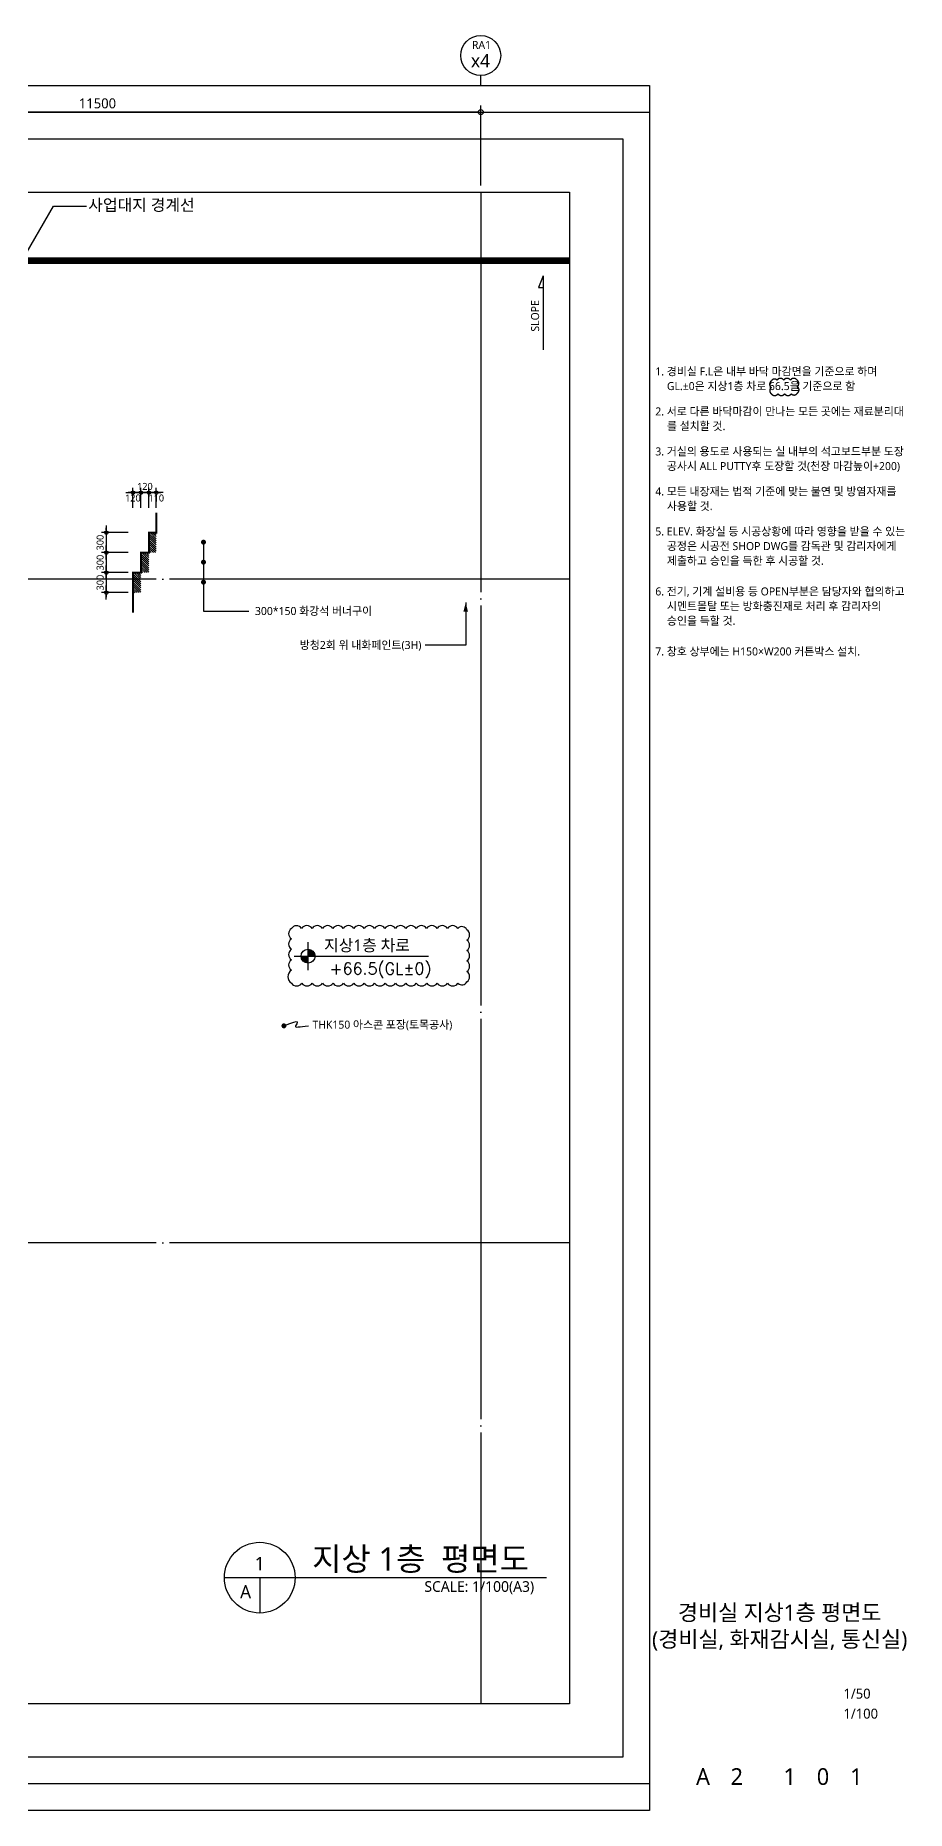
# Model space of a CAD drawing. Header units: millimetres. Extents: x 184384 to 428726, y 73696 to 101396.
# Drawn here: x 210457 to 223525, y 73696 to 100318 of the extents above; entities that cross this region are included whole.
import ezdxf
from ezdxf.enums import TextEntityAlignment as Align

# ---------------------------------------------------------------- set-up
doc = ezdxf.new("R2010")
doc.units = ezdxf.units.MM
doc.header["$LTSCALE"] = 100
doc.header["$MEASUREMENT"] = 0
doc.header["$PDSIZE"] = -10
for name, pattern in [('ACAD_ISO03W100', [30, 12, -18]), ('CEN', [62, 60, -1, 0, -1]), ('PHANTOM2', [1.25, 0.625, -0.125, 0.125, -0.125, 0.125, -0.125])]:
    doc.linetypes.add(name, pattern=pattern)
doc.layers.get('0').update_dxf_attribs({"linetype": 'CONTINUOUS'})
doc.layers.get('DEFPOINTS').update_dxf_attribs({"color": 171, "linetype": 'CONTINUOUS'})
for name, color, linetype in [('CEN(ST)', 1, 'CEN'), ('CHECK', 30, 'CONTINUOUS'), ('LED', 7, 'CONTINUOUS'), ('NDIM', 7, 'CONTINUOUS'), ('SYM', 7, 'CONTINUOUS'), ('SYM(AXIS)', 7, 'CONTINUOUS'), ('SYM(단차_HATCH)', 252, 'CONTINUOUS'), ('SYM(단차_LINE)', 2, 'CONTINUOUS'), ('SYMBOL', 7, 'CONTINUOUS'), ('TEXT', 3, 'CONTINUOUS'), ('TEXT(AXIS)', 2, 'CONTINUOUS'), ('TEXT(MIN)', 7, 'CONTINUOUS'), ('TEXT(실명)', 3, 'CONTINUOUS'), ('TEXT-TITLE', 6, 'CONTINUOUS'), ('TEXT-기입', 6, 'CONTINUOUS'), ('대지', 1, 'PHANTOM2')]:
    doc.layers.add(name, color=color, linetype=linetype)
doc.layers.add('VE변경사항적용-20220616', color=10, linetype='CONTINUOUS', plot=False)
doc.styles.add('CGS', font='cgse', dxfattribs={"bigfont": 'cgs'})
doc.styles.add('SIM', font='simplex.shx')
doc.styles.add('나눔바른고딕', font='NanumBarunGothic.ttf')
doc.dimstyles.new('NDIM 1200', dxfattribs={"dimscale": 500, "dimtxt": 3, "dimasz": 1, "dimexe": 2, "dimexo": 2, "dimgap": 1, "dimtad": 1, "dimdec": 0, "dimdsep": 46, "dimtxsty": 'CGS', "dimblk": 'DOT0', "dimcen": 1, "dimdle": 8, "dimclrd": 2, "dimclre": 2, "dimclrt": 2, "dimadec": 0, "dimazin": 0, "dimtfac": 1, "dimtdec": 0, "dimtix": 1, "dimtmove": 2, "dimatfit": 3, "dimldrblk": 'DOT0', "dimfxl": 1, "dimtolj": 1, "dimtzin": 0, "dimlwd": -1, "dimlwe": -1, "dimarcsym": 0})

# ---------------------------------------------------------------- blocks, each defined once
blk = doc.blocks.new('level')
at = {"layer": 'SYMBOL'}
for p, q in [((-4320, 0), (4320, 0)), ((0, 4320), (0, -4320))]:
    blk.add_line(p, q, dxfattribs=at)
blk.add_circle((0, 0), 2160, dxfattribs=at)
for points in [[(-2160, 0), (0, 2160), (-2127, 381), (-376, 2126)], [(-2127, 381), (-376, 2126), (-2030, 748), (-738, 2029)], [(-2030, 748), (-738, 2029), (-1859, 1104), (-1089, 1863)], [(-1859, 1104), (-1089, 1863), (-1659, 1388), (-1386, 1658)], [(0, -2160), (2160, 0), (381, -2127), (2126, -376)], [(381, -2127), (2126, -376), (748, -2030), (2029, -738)], [(748, -2030), (2029, -738), (1104, -1859), (1863, -1089)], [(1104, -1859), (1863, -1089), (1388, -1659), (1658, -1386)]]:
    blk.add_solid(points, dxfattribs=at)
at = {"layer": 'SYMBOL', "linetype": 'Continuous'}
for points in [[(0, 2160), (-2160, 0), (0, 0)], [(2160, 0), (0, 0), (0, -2160)]]:
    blk.add_solid(points, dxfattribs=at)
blk = doc.blocks.new('DOT0')
blk.add_line((-3, 0), (3, 0))
at = {"color": 6}
blk.add_circle((0, 0), 0.75, dxfattribs=at)
blk = doc.blocks.new('*D20')
at = {"layer": 'DEFPOINTS', "color": 0, "ltscale": 0.4, "transparency": 16777216}
for p in [(205637, 99168), (205637, 97968), (217137, 97968)]:
    blk.add_point(p, dxfattribs=at)
at = {"layer": 'NDIM', "ltscale": 0.4, "transparency": 16777216}
for p, q in [((205637, 98068), (205637, 99268)), ((217087, 99168), (205687, 99168)), ((217137, 98068), (217137, 99268))]:
    blk.add_line(p, q, dxfattribs=at)
at = {"layer": 'NDIM', "ltscale": 0.4, "transparency": 16777216, "xscale": 50, "yscale": 50, "zscale": 50, "rotation": 180}
blk.add_blockref('DOT0', (205637, 99168), dxfattribs=at)
at = {"layer": 'NDIM', "ltscale": 0.4, "transparency": 16777216, "xscale": 50, "yscale": 50, "zscale": 50}
blk.add_blockref('DOT0', (217137, 99168), dxfattribs=at)
at = {"layer": 'NDIM', "ltscale": 0.4, "transparency": 16777216, "insert": (211387, 99299), "char_height": 150, "attachment_point": 5, "style": '나눔바른고딕'}
blk.add_mtext('\\A1;11500', dxfattribs=at)
blk = doc.blocks.new('*D32')
at = {"layer": 'DEFPOINTS', "color": 0, "ltscale": 0.4, "transparency": 16777216}
for p in [(212159, 93462), (212159, 93162), (212269, 93162)]:
    blk.add_point(p, dxfattribs=at)
at = {"layer": 'NDIM', "ltscale": 0.4, "transparency": 16777216}
for p, q in [((212124, 93462), (212089, 93462)), ((212159, 93232), (212159, 93532)), ((212269, 93462), (212159, 93462)), ((212269, 93232), (212269, 93532)), ((212304, 93462), (212339, 93462))]:
    blk.add_line(p, q, dxfattribs=at)
at = {"layer": 'NDIM', "ltscale": 0.4, "transparency": 16777216, "xscale": 35, "yscale": 35, "zscale": 35}
blk.add_blockref('DOT0', (212159, 93462), dxfattribs=at)
at = {"layer": 'NDIM', "ltscale": 0.4, "transparency": 16777216, "xscale": 35, "yscale": 35, "zscale": 35, "rotation": 180}
blk.add_blockref('DOT0', (212269, 93462), dxfattribs=at)
at = {"layer": 'NDIM', "ltscale": 0.4, "transparency": 16777216, "insert": (212269, 93380), "char_height": 105, "attachment_point": 5, "style": '나눔바른고딕'}
blk.add_mtext('\\A1;110', dxfattribs=at)
blk = doc.blocks.new('*D33')
at = {"layer": 'DEFPOINTS', "color": 0, "ltscale": 0.4, "transparency": 16777216}
for p in [(212039, 93462), (212039, 93162), (212159, 93162)]:
    blk.add_point(p, dxfattribs=at)
at = {"layer": 'NDIM', "ltscale": 0.4, "transparency": 16777216}
for p, q in [((212004, 93462), (211969, 93462)), ((212039, 93232), (212039, 93532)), ((212159, 93462), (212039, 93462)), ((212159, 93232), (212159, 93532)), ((212194, 93462), (212229, 93462))]:
    blk.add_line(p, q, dxfattribs=at)
at = {"layer": 'NDIM', "ltscale": 0.4, "transparency": 16777216, "xscale": 35, "yscale": 35, "zscale": 35}
blk.add_blockref('DOT0', (212039, 93462), dxfattribs=at)
at = {"layer": 'NDIM', "ltscale": 0.4, "transparency": 16777216, "xscale": 35, "yscale": 35, "zscale": 35, "rotation": 180}
blk.add_blockref('DOT0', (212159, 93462), dxfattribs=at)
at = {"layer": 'NDIM', "ltscale": 0.4, "transparency": 16777216, "insert": (212099, 93554), "char_height": 105, "attachment_point": 5, "style": '나눔바른고딕'}
blk.add_mtext('\\A1;120', dxfattribs=at)
blk = doc.blocks.new('A$C2EB71741')
at = {"layer": 'SYM'}
for p, q in [((0, 3920), (3920, 0)), ((0, 3920), (858, 3532)), ((858, 3532), (623, 3297))]:
    blk.add_line(p, q, dxfattribs=at)
blk = doc.blocks.new('A$C2F20087E')
at = {"layer": 'SYM(AXIS)'}
blk.add_line((600, 0), (600, 300), dxfattribs=at)
blk.add_circle((600, 900), 600, dxfattribs=at)
blk = doc.blocks.new('*D274')
at = {"layer": 'DEFPOINTS', "color": 0, "ltscale": 0.4, "transparency": 16777216}
for p in [(211919, 93462), (211919, 93162), (212039, 93162)]:
    blk.add_point(p, dxfattribs=at)
at = {"layer": 'NDIM', "ltscale": 0.4, "transparency": 16777216}
for p, q in [((211884, 93462), (211849, 93462)), ((211919, 93232), (211919, 93532)), ((212039, 93462), (211919, 93462)), ((212039, 93232), (212039, 93532)), ((212074, 93462), (212109, 93462))]:
    blk.add_line(p, q, dxfattribs=at)
at = {"layer": 'NDIM', "ltscale": 0.4, "transparency": 16777216, "xscale": 35, "yscale": 35, "zscale": 35}
blk.add_blockref('DOT0', (211919, 93462), dxfattribs=at)
at = {"layer": 'NDIM', "ltscale": 0.4, "transparency": 16777216, "xscale": 35, "yscale": 35, "zscale": 35, "rotation": 180}
blk.add_blockref('DOT0', (212039, 93462), dxfattribs=at)
at = {"layer": 'NDIM', "ltscale": 0.4, "transparency": 16777216, "insert": (211919, 93380), "char_height": 105, "attachment_point": 5, "style": '나눔바른고딕'}
blk.add_mtext('\\A1;120', dxfattribs=at)
blk = doc.blocks.new('*D275')
at = {"layer": 'DEFPOINTS', "color": 0, "ltscale": 0.4, "transparency": 16777216}
for p in [(211919, 92262), (211519, 91962), (211919, 91962)]:
    blk.add_point(p, dxfattribs=at)
at = {"layer": 'NDIM', "ltscale": 0.4, "transparency": 16777216}
for p, q in [((211849, 92262), (211449, 92262)), ((211519, 92297), (211519, 92332)), ((211519, 92262), (211519, 91962)), ((211849, 91962), (211449, 91962)), ((211519, 91927), (211519, 91892))]:
    blk.add_line(p, q, dxfattribs=at)
at = {"layer": 'NDIM', "ltscale": 0.4, "transparency": 16777216, "xscale": 35, "yscale": 35, "zscale": 35}
for p, rotation in [((211519, 92262), 270), ((211519, 91962), 90)]:
    blk.add_blockref('DOT0', p, dxfattribs=dict(at, rotation=rotation))
at = {"layer": 'NDIM', "ltscale": 0.4, "transparency": 16777216, "insert": (211427, 92112), "char_height": 105, "attachment_point": 5, "rotation": 90, "style": '나눔바른고딕'}
blk.add_mtext('\\A1;300', dxfattribs=at)
blk = doc.blocks.new('*D276')
at = {"layer": 'DEFPOINTS', "color": 0, "ltscale": 0.4, "transparency": 16777216}
for p in [(211919, 92562), (211519, 92262), (211919, 92262)]:
    blk.add_point(p, dxfattribs=at)
at = {"layer": 'NDIM', "ltscale": 0.4, "transparency": 16777216}
for p, q in [((211849, 92562), (211449, 92562)), ((211519, 92597), (211519, 92632)), ((211519, 92562), (211519, 92262)), ((211849, 92262), (211449, 92262)), ((211519, 92227), (211519, 92192))]:
    blk.add_line(p, q, dxfattribs=at)
at = {"layer": 'NDIM', "ltscale": 0.4, "transparency": 16777216, "xscale": 35, "yscale": 35, "zscale": 35}
for p, rotation in [((211519, 92562), 270), ((211519, 92262), 90)]:
    blk.add_blockref('DOT0', p, dxfattribs=dict(at, rotation=rotation))
at = {"layer": 'NDIM', "ltscale": 0.4, "transparency": 16777216, "insert": (211427, 92412), "char_height": 105, "attachment_point": 5, "rotation": 90, "style": '나눔바른고딕'}
blk.add_mtext('\\A1;300', dxfattribs=at)
blk = doc.blocks.new('*D277')
at = {"layer": 'DEFPOINTS', "color": 0, "ltscale": 0.4, "transparency": 16777216}
for p in [(211919, 92862), (211519, 92562), (211919, 92562)]:
    blk.add_point(p, dxfattribs=at)
at = {"layer": 'NDIM', "ltscale": 0.4, "transparency": 16777216}
for p, q in [((211519, 92897), (211519, 92932)), ((211849, 92862), (211449, 92862)), ((211519, 92862), (211519, 92562)), ((211849, 92562), (211449, 92562)), ((211519, 92527), (211519, 92492))]:
    blk.add_line(p, q, dxfattribs=at)
at = {"layer": 'NDIM', "ltscale": 0.4, "transparency": 16777216, "xscale": 35, "yscale": 35, "zscale": 35}
for p, rotation in [((211519, 92862), 270), ((211519, 92562), 90)]:
    blk.add_blockref('DOT0', p, dxfattribs=dict(at, rotation=rotation))
at = {"layer": 'NDIM', "ltscale": 0.4, "transparency": 16777216, "insert": (211427, 92712), "char_height": 105, "attachment_point": 5, "rotation": 90, "style": '나눔바른고딕'}
blk.add_mtext('\\A1;300', dxfattribs=at)

msp = doc.modelspace()

# ---------------------------------------------------------------- hatches: boundary and pattern name
at = {"layer": 'SYM(단차_HATCH)'}
h = msp.add_hatch(dxfattribs=at)
h.set_pattern_fill('ANSI31', color=251, scale=7, angle=270, style=0)
h.set_pattern_definition([(315, (209454.541, -2789142.508), (15.71544821, 15.71544821), [])])
h.paths.add_polyline_path([(212269.1, 92562), (212269.1, 92862), (212159.1, 92862), (212159.1, 92562)])
h = msp.add_hatch(dxfattribs=at)
h.set_pattern_fill('ANSI31', color=251, scale=7, angle=270, style=0)
h.set_pattern_definition([(315, (209329.541, -2789442.508), (15.71544821, 15.71544821), [])])
h.paths.add_polyline_path([(212159.1, 92262), (212159.1, 92562), (212039.1, 92562), (212039.1, 92262)])
h = msp.add_hatch(dxfattribs=at)
h.set_pattern_fill('ANSI31', color=251, scale=7, angle=270, style=0)
h.set_pattern_definition([(315, (209179.541, -2789742.508), (15.71544821, 15.71544821), [])])
h.paths.add_polyline_path([(212039.1, 91962), (212039.1, 92262), (211919.1, 92262), (211919.1, 91962)])

# ---------------------------------------------------------------- linework, layer by layer
at = {"layer": 'CEN(ST)'}
for points in [[(217136.9, 97967.5), (217136.9, 75295.8)], [(218468.1, 92162), (187133.9, 92162)], [(218468.1, 82212), (187133.9, 82212)]]:
    msp.add_lwpolyline(points, dxfattribs=at)
at = {"layer": 'CHECK'}
msp.add_lwpolyline([(214295.8, 86103, 0.5205671), (214452, 86103, 0.5205671), (214608.3, 86103, 0.5205671), (214764.5, 86103, 0.5205671), (214920.8, 86103, 0.5205671), (215077, 86103, 0.5205671), (215233.3, 86103, 0.5205671), (215389.5, 86103, 0.5205671), (215545.8, 86103, 0.5205671), (215702, 86103, 0.5205671), (215858.3, 86103, 0.5205671), (216014.5, 86103, 0.5205671), (216170.8, 86103, 0.5205671), (216327, 86103, 0.5205671), (216483.3, 86103, 0.5205671), (216639.5, 86103, 0.5205671), (216795.8, 86103, 0.5205671), (216930.1, 86124.9, 0.5205671), (216930.1, 86281.2, 0.5205671), (216930.1, 86437.4, 0.5205671), (216930.1, 86593.7, 0.5205671), (216930.1, 86749.9, 0.5205671), (216930.1, 86906.2, 0.5205671), (216793.9, 86926.2, 0.5205671), (216637.7, 86926.2, 0.5205671), (216481.4, 86926.2, 0.5205671), (216325.2, 86926.2, 0.5205671), (216168.9, 86926.2, 0.5205671), (216012.7, 86926.2, 0.5205671), (215856.4, 86926.2, 0.5205671), (215700.2, 86926.2, 0.5205671), (215543.9, 86926.2, 0.5205671), (215387.7, 86926.2, 0.5205671), (215231.4, 86926.2, 0.5205671), (215075.2, 86926.2, 0.5205671), (214918.9, 86926.2, 0.5205671), (214762.7, 86926.2, 0.5205671), (214606.4, 86926.2, 0.5205671), (214450.2, 86926.2, 0.5205671), (214295.8, 86924.4, 0.5205671), (214295.8, 86768.1, 0.5205671), (214295.8, 86611.9, 0.5205671), (214295.8, 86455.6, 0.5205671), (214295.8, 86299.4, 0.5205671)], format="xyb", close=True, dxfattribs=at)
at = {"layer": 'DEFPOINTS'}
for points in [[(185533.9, 99567.5), (219668.1, 99567.5), (219668.1, 73695.8), (185533.9, 73695.8)], [(185933.9, 99167.5), (219668.1, 99167.5), (219668.1, 74095.8), (185933.9, 74095.8)], [(186333.9, 98767.5), (219268.1, 98767.5), (219268.1, 74495.8), (186333.9, 74495.8)], [(187133.9, 97967.5), (218468.1, 97967.5), (218468.1, 75295.8), (187133.9, 75295.8)]]:
    msp.add_lwpolyline(points, close=True, dxfattribs=at)
at = {"layer": 'LED', "ltscale": 1000}
for points in [[(210242.1, 96916.7), (210726.5, 97755.6), (211224.1, 97755.6)], [(212977.8, 92718.9), (212977.8, 91684.3), (213658, 91684.3)], [(216911.9, 91812), (216911.9, 91171.6), (216305.9, 91171.6)]]:
    msp.add_lwpolyline(points, dxfattribs=at)
at = {"layer": 'LED', "const_width": 37.5}
for points in [[(212977.8, 92700.2, 1), (212977.8, 92737.7, 1)], [(212977.8, 92400.2, 1), (212977.8, 92437.7, 1)], [(212977.8, 92100.2, 1), (212977.8, 92137.7, 1)], [(214185, 85483, -1), (214185, 85445.5, -1)]]:
    msp.add_lwpolyline(points, format="xyb", close=True, dxfattribs=at)
at = {"layer": 'LED'}
msp.add_lwpolyline([(214185, 85464.3), (214274.2, 85501.5), (214333.4, 85521.6), (214367.9, 85527.7), (214383, 85523.2), (214384.3, 85511.3), (214377.1, 85495.1), (214366.9, 85478), (214359, 85463.1), (214357.9, 85453), (214364.4, 85447.5), (214378.3, 85445.8), (214399.4, 85447), (214427.5, 85450.4), (214462.5, 85454.9), (214504.2, 85459.8), (214552.4, 85464.3)], dxfattribs=at)
msp.add_solid([(216911.9, 91812), (216945.2, 91678.6), (216878.5, 91678.6)], dxfattribs=at)
at = {"layer": 'SYM'}
for p, q in [((213291.5, 77188.2), (218123.9, 77188.2)), ((213821.8, 77188.2), (213821.8, 76657.9))]:
    msp.add_line(p, q, dxfattribs=at)
msp.add_circle((213821.8, 77188.2), 530.3, dxfattribs=at)
at = {"layer": 'SYM(단차_LINE)', "const_width": 30}
msp.add_lwpolyline([(212269.1, 93162), (212269.1, 92862), (212159.1, 92862), (212159.1, 92562), (212039.1, 92562), (212039.1, 92262), (211919.1, 92262), (211919.1, 91662)], dxfattribs=at)
at = {"layer": 'SYMBOL'}
msp.add_lwpolyline([(214756.2, 86509.8), (216355, 86509.8)], dxfattribs=at)
at = {"layer": 'VE변경사항적용-20220616', "linetype": 'ACAD_ISO03W100'}
msp.add_lwpolyline([(221496.1, 94944.4, 0.5205671), (221596.1, 94944.4, 0.5205671), (221696.1, 94944.4, 0.5205671), (221796.1, 94944.4, 0.5205671), (221886.7, 94953.7, 0.5205671), (221886.7, 95053.7, 0.5205671), (221882.3, 95149.3, 0.5205671), (221782.3, 95149.3, 0.5205671), (221682.3, 95149.3, 0.5205671), (221582.3, 95149.3, 0.5205671), (221496.1, 95135.4, 0.5205671), (221496.1, 95035.4, 0.5205671)], format="xyb", close=True, dxfattribs=at)
at = {"layer": '대지', "ltscale": 30, "const_width": 100}
msp.add_lwpolyline([(187133.9, 96942), (218468.1, 96942)], dxfattribs=at)

# ---------------------------------------------------------------- block references
at = {"xscale": 0.5000000000000027, "yscale": 0.5000000000000027, "zscale": 0.5000000000000027}
msp.add_blockref('A$C2F20087E', (216836.9, 99567.5), dxfattribs=at)
at = {"xscale": -0.2000000000000002, "yscale": 0.2000000000000001, "zscale": 0.2000000000000001, "rotation": 44.99999999989968}
msp.add_blockref('A$C2EB71741', (218626.9, 96159.6), dxfattribs=at)
at = {"layer": 'SYMBOL', "xscale": 0.0486111111167702, "yscale": 0.0486111111167702, "zscale": 0.0486111111167702, "rotation": 90}
msp.add_blockref('level', (214546.2, 86509.8), dxfattribs=at)

# ---------------------------------------------------------------- texts
at = {"layer": 'TEXT', "style": '나눔바른고딕'}
for s, p in [('1', (213821.8, 77400.3)), ('A', (213609.7, 76976.1))]:
    msp.add_text(s, height=200, dxfattribs=at).set_placement(p, align=Align.MIDDLE)
msp.add_text('지상 1층  평면도', height=350, dxfattribs=at).set_placement((217859.7, 77294.3), align=Align.RIGHT)
msp.add_text('SCALE: 1/100(A3)', height=160, dxfattribs=at).set_placement((217938.4, 77135.2), align=Align.TOP_RIGHT)
at = {"layer": 'TEXT(AXIS)', "style": '나눔바른고딕'}
msp.add_text('RA1', height=120, dxfattribs=at).set_placement((217148.7, 100176.4), align=Align.MIDDLE_CENTER)
msp.add_text('x4', height=200, dxfattribs=at).set_placement((217133.5, 99940.1), align=Align.MIDDLE)
at = {"layer": 'TEXT(MIN)', "style": '나눔바른고딕'}
msp.add_text('SLOPE', height=120, rotation=90, dxfattribs=at).set_placement((217952.8, 95876.5), align=Align.MIDDLE_LEFT)
for s, p in [('1. 경비실 F.L은 내부 바닥 마감면을 기준으로 하며', (219756.2, 95279.6)), ('GL.±0은 지상1층 차로 66.5을 기준으로 함', (219930.2, 95059.6)), ('2. 서로 다른 바닥마감이 만나는 모든 곳에는 재료분리대', (219756.2, 94679.6)), ('를 설치할 것.', (219930.2, 94459.6)), ('3. 거실의 용도로 사용되는 실 내부의 석고보드부분 도장', (219756.2, 94079.6)), ('공사시 ALL PUTTY후 도장할 것(천장 마감높이+200)', (219930.2, 93859.6)), ('4. 모든 내장재는 법적 기준에 맞는 불연 및 방염자재를', (219756.2, 93479.6)), ('사용할 것.', (219930.2, 93259.6)), ('5. ELEV. 화장실 등 시공상황에 따라 영향을 받을 수 있는', (219756.2, 92879.6)), ('공정은 시공전 SHOP DWG를 감독관 및 감리자에게', (219930.2, 92659.6)), ('제출하고 승인을 득한 후 시공할 것.', (219930.2, 92439.6)), ('6. 전기, 기계 설비용 등 OPEN부분은 담당자와 협의하고', (219756.2, 91979.6)), ('시멘트몰탈 또는 방화충진재로 처리 후 감리자의', (219930.2, 91759.6)), ('승인을 득할 것.', (219930.2, 91539.6)), ('7. 창호 상부에는 H150×W200 커튼박스 설치.', (219756.2, 91079.6))]:
    msp.add_text(s, height=120, dxfattribs=at).set_placement(p, align=Align.MIDDLE_LEFT)
at = {"layer": 'TEXT(실명)', "style": '나눔바른고딕'}
msp.add_text('사업대지 경계선', height=175, dxfattribs=at).set_placement((212845.8, 97775.9), align=Align.MIDDLE_RIGHT)
msp.add_text('지상1층 차로', height=175, dxfattribs=at).set_placement((214787.4, 86584.8))
at = {"layer": 'TEXT-TITLE', "style": '나눔바른고딕'}
for s, p in [('경비실 지상1층 평면도', (221622, 76545.3)), ('(경비실, 화재감시실, 통신실)', (221622, 76145.3))]:
    msp.add_text(s, height=240, dxfattribs=at).set_placement(p, align=Align.CENTER)
at = {"layer": 'TEXT-기입', "style": '나눔바른고딕'}
for s, p in [('300*150 화강석 버너구이', (213749.9, 91686)), ('THK150 아스콘 포장(토목공사)', (214612.3, 85482.2))]:
    msp.add_text(s, height=120, dxfattribs=at).set_placement(p, align=Align.MIDDLE_LEFT)
msp.add_text('방청2회 위 내화페인트(3H)', height=120, dxfattribs=at).set_placement((216247.2, 91176.1), align=Align.MIDDLE_RIGHT)
at = {"layer": 'TEXT-기입', "style": 'SIM'}
msp.add_text('+66.5(GL±0)', height=175, dxfattribs=at).set_placement((216398.4, 86236.4), align=Align.RIGHT)
at = {"layer": 'TEXT-기입', "style": '나눔바른고딕'}
for s, p in [('1/50', (222578.3, 75328.5)), ('1/100', (222578.3, 75028.5))]:
    msp.add_text(s, height=150, dxfattribs=at).set_placement(p, align=Align.BOTTOM_LEFT)
for s, p in [('A', (220472, 74204.8)), ('2', (220978.3, 74204.8)), ('1', (221772, 74204.8)), ('0', (222272, 74204.8)), ('1', (222772, 74204.8))]:
    msp.add_text(s, height=250, dxfattribs=at).set_placement(p, align=Align.MIDDLE_CENTER)

# ---------------------------------------------------------------- dimensions: what is measured, and where the dimension line sits
at = {"layer": 'NDIM', "ltscale": 0.4}
for base, p1, p2, angle, override, picture, middle in [((205636.9, 99167.5), (217136.9, 97967.5), (205636.9, 97967.5), 180, {"dimscale": 50, "dimtxsty": '나눔바른고딕', "dimclrd": 256, "dimclre": 256, "dimclrt": 256}, '*D20', (211386.9, 99299)), ((212039.1, 93462), (212159.1, 93162), (212039.1, 93162), 180, {"dimscale": 35, "dimtxsty": '나눔바른고딕', "dimclrd": 256, "dimclre": 256, "dimclrt": 256}, '*D33', (212099.1, 93554)), ((211519.1, 92562), (211919.1, 92862), (211919.1, 92562), 270, {"dimscale": 35, "dimtxsty": '나눔바른고딕', "dimclrd": 256, "dimclre": 256, "dimclrt": 256}, '*D277', (211427, 92712)), ((211519.1, 92262), (211919.1, 92562), (211919.1, 92262), 270, {"dimscale": 35, "dimtxsty": '나눔바른고딕', "dimclrd": 256, "dimclre": 256, "dimclrt": 256}, '*D276', (211427, 92412)), ((211519.1, 91962), (211919.1, 92262), (211919.1, 91962), 270, {"dimscale": 35, "dimtxsty": '나눔바른고딕', "dimclrd": 256, "dimclre": 256, "dimclrt": 256}, '*D275', (211427, 92112))]:
    dim = msp.add_linear_dim(base=base, p1=p1, p2=p2, angle=angle, dimstyle='NDIM 1200', override=override, dxfattribs=at)
    dim.commit()
    dim.dimension.update_dxf_attribs({"geometry": picture, "text_midpoint": middle})
for base, p1, p2, picture, middle in [((211919.1, 93462), (212039.1, 93162), (211919.1, 93162), '*D274', (211919.1, 93380.3)), ((212159.1, 93462), (212269.1, 93162), (212159.1, 93162), '*D32', (212269.1, 93380.3))]:
    dim = msp.add_linear_dim(base=base, p1=p1, p2=p2, angle=180, dimstyle='NDIM 1200', override={"dimscale": 35, "dimtxsty": '나눔바른고딕', "dimclrd": 256, "dimclre": 256, "dimclrt": 256}, dxfattribs=at)
    dim.commit()
    dim.dimension.update_dxf_attribs({"geometry": picture, "text_midpoint": middle, "dimtype": 160})

doc.saveas('drawing.dxf')
